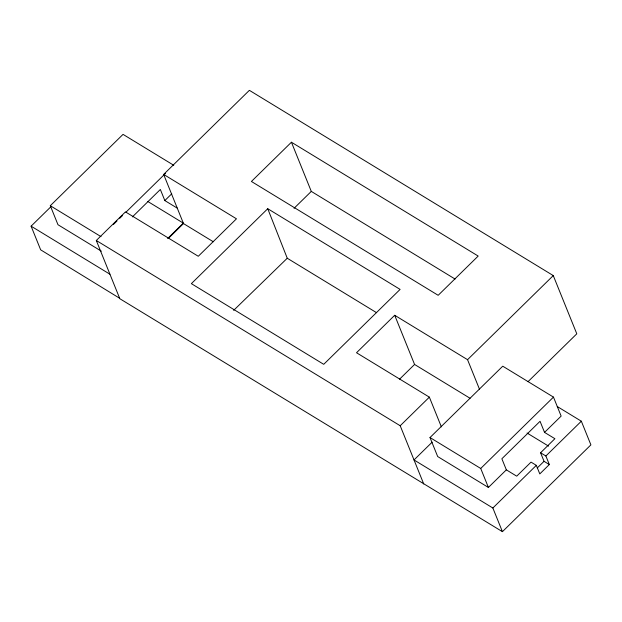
<?xml version="1.0" encoding="UTF-8"?>
<svg xmlns="http://www.w3.org/2000/svg" width="622" height="622" viewBox="0 0 622 622"><rect width="100%" height="100%" fill="white"/><g stroke="black" fill="none" stroke-linecap="round" stroke-linejoin="round"><path stroke-width="0.93" d="M101.332 251.148L57.978 224.721L50.304 205.727L123.039 134.368L173.763 165.289M119.642 298.257L40.663 249.834L31.1 226.167L51.113 206.535M557.273 406.531L581.337 421.203L590.9 444.87L502.421 531.67L119.828 298.715L96.309 240.489L125.465 211.892L198.278 256.28L236.469 218.812L163.648 174.424L249.375 90.33L553.269 275.585L576.796 333.812L528.016 381.667M113.492 224.41L116.959 221.012M119.727 218.299L122.503 215.577M125.963 212.18L165.452 173.445M132.393 216.907L160.352 189.477L164.83 200.572L177.278 208.152M164.83 200.572L171.75 193.784M167.645 238.521L183.327 223.135L163.648 174.424M168.484 238.296L183.49 223.578L183.327 223.135L147.873 201.52M291.43 142.22L251.42 181.469L438.176 295.31L478.178 256.062L291.43 142.22L311.295 191.397L455.079 279.045M267.748 208.712L191.366 283.64L323.728 364.329L400.101 289.401L267.748 208.712L287.255 258.239L376.598 312.703M294.05 208.308L311.295 191.397M479.546 389.38L467.55 359.687L394.706 315.276L356.515 352.744L429.359 397.147L441.363 426.847M399.573 379.171L414.571 364.453L394.706 315.276M423.73 483.978L400.203 425.751L429.359 397.147M467.55 359.687L553.269 275.585M506.347 469.851L488.402 487.461L437.678 456.54L430.004 437.546L502.747 366.187L553.471 397.108L561.145 416.095L544.538 432.391L554.902 438.704L540.58 452.754L544.04 461.314L549.335 464.548L539.795 473.91L536.335 465.357L531.033 462.123L516.711 476.172L506.347 469.851L501.868 458.764L540.052 421.296L544.538 432.391M432.134 442.18L414.019 459.946L492.857 508.003L502.421 531.67M488.402 487.461L480.728 468.467L553.471 397.108M492.857 508.003L536.335 465.357M549.335 464.548L545.883 455.988L581.337 421.203M537.221 468.008L544.04 461.314M233.662 310.362L287.255 258.239M183.49 223.578L213.292 241.748M414.571 364.453L470.038 398.259M527.075 433.036L548.557 446.129M540.58 452.754L545.883 455.988M50.304 205.727L101.028 236.648M430.004 437.546L480.728 468.467M96.309 240.489L400.203 425.751M31.1 226.167L109.931 274.224"/></g></svg>
